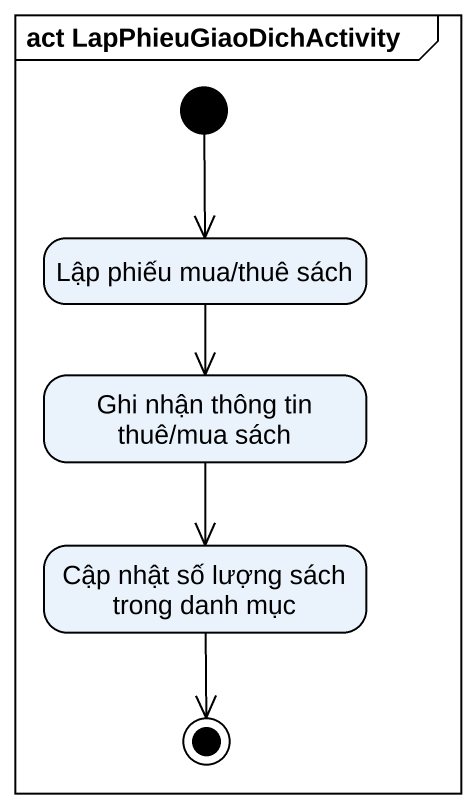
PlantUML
@startuml
mainframe act LapPhieuGiaoDichActivity
hide empty description
state "Lập phiếu mua/thuê sách" as Lập_phiếu_mua_thuê_sách
state "Ghi nhận thông tin thuê/mua sách" as Ghi_nhận_thông_tin_thuê_mua
state "Cập nhật số lượng sách trong danh mục" as Cập_nhật_số_lượng_sách
[*] --> Lập_phiếu_mua_thuê_sách
Lập_phiếu_mua_thuê_sách --> Ghi_nhận_thông_tin_thuê_mua
Ghi_nhận_thông_tin_thuê_mua --> Cập_nhật_số_lượng_sách
Cập_nhật_số_lượng_sách --> [*]
@enduml
